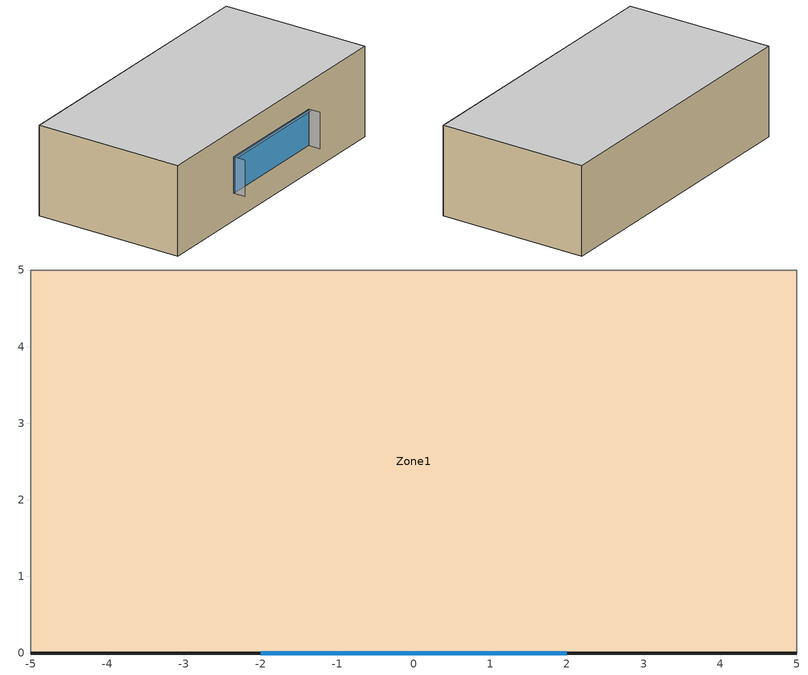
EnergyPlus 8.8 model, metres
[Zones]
Zone1
 floor adiabatic (Project internal floor): 5,5 5,0 -5,0 -5,5 z0
 wall outside (SteelFramed): -5,0 5,0 z0:3
 wall adiabatic (Project partition): 5,0 5,5 -5,5 -5,0 z0:3
 window (GenericWindow): -2,0 2,0 z0.9:2.1
 ceiling adiabatic (Project internal Ceiling): -5,5 -5,0 5,0 5,5 z3
shading: 2,0 2,-0.4 / -2,-0.4 -2,0 z0.9:2.1; 2,0 2,-0.12 -2,-0.12 -2,0 z2.1
[Building]
Building: North Axis {deg}=180; Terrain=Urban; Loads Convergence Tolerance Value=0.04; Temperature Convergence Tolerance Value {deltaC}=0.4; Solar Distribution=FullInteriorAndExteriorWithReflections; Maximum Number of Warmup Days=365; Minimum Number of Warmup Days=6
[SizingPeriod:WeatherFileConditionType] Day of Week for Start Day=Monday; Use Weather File Daylight Saving Period=Yes; Use Weather File Rain and Snow Indicators=Yes
Name | Period Selection
Hot | SummerExtreme
Cold | WinterExtreme
[Site:GroundTemperature:BuildingSurface]
18, 18, 18, 18, 18, 18, 18, 18, 18, 18, 18, 18
[Site:GroundReflectance]
0.2, 0.2, 0.2, 0.2, 0.2, 0.2, 0.2, 0.2, 0.2, 0.2, 0.2, 0.2
[Site:GroundReflectance:SnowModifier]
2, 2
[Material] Thermal Absorptance=0.9
Name | Roughness | Thickness {m} | Conductivity {W/m-K} | Density {kg/m3} | Specific Heat {J/kg-K} | Solar Absorptance | Visible Absorptance
M27Q23 | VeryRough | 0.011 | 0.2 | 235 | 1970 | 0.1 | 0.5
Gypsum Board | MediumSmooth | 0.0159 | 0.16 | 800 | 1090 | 0.7 | 0.7
CeilingTiles | Rough | 0.0008 | 0.056 | 380 | 1000 | 0.7 | 0.7
FloorTile | MediumSmooth | 0.0127 | 0.057 | 700 | 590 | 0.7 | 0.7
OutdoorWall_Stucco | Smooth | 0.01 | 0.6918 | 1858 | 837 | 0.92 | 0.92
[Material:NoMass]
Wall_Insulation: Roughness=Rough; Thermal Resistance {m2-K/W}=2; Thermal Absorptance=0.9; Solar Absorptance=0.7; Visible Absorptance=0.7
[WindowMaterial:SimpleGlazingSystem]
DoublePaneClearWindows: U-Factor {W/m2-K}=3.12; Solar Heat Gain Coefficient=0.765; Visible Transmittance=0.812
[MaterialProperty:PhaseChangeDualCurve]
M27Q23: Hysteresis Method=CurveShift; Temperature Coefficient for Thermal Conductivity {W/m-K2}=0; Latent Heat of Fusion {J/kg}=200000; Liquid State Specific Heat {J/kg-K}=2000; High Temperature Difference of Melting Curve {deltaC}=1; Peak Melting Temperature {C}=24; Low Temperature Difference of Melting Curve {deltaC}=1; Latent Heat of Solidification {J/kg}=200000; Solid State Specific Heat {J/kg-K}=2000; High Temperature Difference of Freezing Curve {deltaC}=1; Peak Freezing Temperature {C}=22; Low Temperature Difference of Freezing Curve {deltaC}=1
[Construction]
GenericWindow: DoublePaneClearWindows
Project partition: Gypsum Board
Project internal floor: FloorTile
Project internal Ceiling: CeilingTiles
SteelFramed: OutdoorWall_Stucco, Wall_Insulation, M27Q23, Gypsum Board
[People]
Office: Zone or ZoneList=Zone1; Number of People Schedule=OCC-SCHED-BldgAvg; Number of People Calculation Method=Area/Person; Zone Floor Area per Person {m2/person}=9.29; Fraction Radiant=0.3; Sensible Heat Fraction=0.55; Activity Level Schedule=ActSchd134; Carbon Dioxide Generation Rate {m3/s-W}=3.82e-08; Enable ASHRAE 55 Comfort Warnings=No; Mean Radiant Temperature Calculation Type=AngleFactor; Surface Name/Angle Factor List=ComfortView; Work Efficiency Schedule=WorkEfficiency; Clothing Insulation Calculation Method=DynamicClothingModelASHRAE55; Air Velocity Schedule=AirVolicity; Thermal Comfort Model 1 Type=Fanger; Thermal Comfort Model 2 Type=AdaptiveASH55; Thermal Comfort Model 3 Type=AdaptiveCEN15251
[Lights]
Office: Zone or ZoneList=Zone1; Schedule=LIT-SCHED-BldgAvg; Design Level Calculation Method=Watts/Area; Watts per Zone Floor Area {W/m2}=9.15; Return Air Fraction=0; Fraction Radiant=0.42; Fraction Visible=0.18
[ElectricEquipment]
Office: Zone or ZoneList=Zone1; Schedule=EQP-SCHED-BldgAvg; Design Level Calculation Method=Watts/Area; Watts per Zone Floor Area {W/m2}=14.43; Fraction Latent=0; Fraction Radiant=0.3; Fraction Lost=0
[HotWaterEquipment]
Office: Zone or ZoneList=Zone1; Schedule=DHW-SCHED-BldgAvg; Design Level Calculation Method=Watts/Person; Power per Person {W/Person}=31.1; Fraction Latent=0.2; Fraction Radiant=0.1; Fraction Lost=0.5
[HeatBalanceSettings:ConductionFiniteDifference]
Difference Scheme=FullyImplicitFirstOrder; Space Discretization Constant=3; Relaxation Factor=1; Inside Face Surface Temperature Convergence Criteria=0.01
[Zone]
Zone1: Type=1; Multiplier=1; Volume {m3}=autocalculate; Floor Area {m2}=autocalculate
[ZoneList]
ZoneList: Zone1
[ZoneInfiltration:DesignFlowRate]
Infiltration: Zone or ZoneList=ZoneList; Schedule=INFIL_SCH_PNNL; Design Flow Rate Calculation Method=AirChanges/Hour; Air Changes per Hour {1/hr}=0.35; Constant Term Coefficient=0; Temperature Term Coefficient=0; Velocity Term Coefficient=0.224; Velocity Squared Term Coefficient=0
[DesignSpecification:OutdoorAir]
SZ DSOA: Outdoor Air Method=Maximum; Outdoor Air Flow per Person {m3/s-person}=0.00944; Outdoor Air Flow per Zone Floor Area {m3/s-m2}=0.0015; Outdoor Air Flow per Zone {m3/s}=0.000188779
[DesignSpecification:ZoneAirDistribution]
ZoneAirDistbrution: Zone Air Distribution Effectiveness in Cooling Mode=1; Zone Air Distribution Effectiveness in Heating Mode=1
[Sizing:Zone]
ZoneList: Zone Cooling Design Supply Air Temperature Input Method=SupplyAirTemperature; Zone Cooling Design Supply Air Temperature {C}=12; Zone Cooling Design Supply Air Temperature Difference {deltaC}=0; Zone Heating Design Supply Air Temperature Input Method=SupplyAirTemperature; Zone Heating Design Supply Air Temperature {C}=35; Zone Heating Design Supply Air Temperature Difference {deltaC}=0; Zone Cooling Design Supply Air Humidity Ratio {kgWater/kgDryAir}=0.0077; Zone Heating Design Supply Air Humidity Ratio {kgWater/kgDryAir}=0.0156; Design Specification Outdoor Air Object=SZ DSOA; Cooling Design Air Flow Method=DesignDay; Cooling Minimum Air Flow Fraction=0; Heating Design Air Flow Method=DesignDay; Design Specification Zone Air Distribution Object=ZoneAirDistbrution
[ZoneControl:Thermostat]
Block1:Zone1 Thermostat: Zone or ZoneList=ZoneList; Control Type Schedule=Zone Control Type Sched; Control 1=Thermostat Dual SP Control
[ThermostatSetpoint:DualSetpoint]
Thermostat Dual SP Control: Heating Setpoint Temperature Schedule=Heating SP Sch; Cooling Setpoint Temperature Schedule=Cooling SP Sch
[ZoneHVAC:IdealLoadsAirSystem]
Block1:Zone1 Ideal Loads Air System: Maximum Heating Supply Air Temperature {C}=50; Minimum Cooling Supply Air Temperature {C}=13; Maximum Heating Supply Air Humidity Ratio {kgWater/kgDryAir}=0.0156; Minimum Cooling Supply Air Humidity Ratio {kgWater/kgDryAir}=0.0077; Heating Limit=NoLimit; Cooling Limit=NoLimit; Dehumidification Control Type=ConstantSensibleHeatRatio; Cooling Sensible Heat Ratio=0.7; Humidification Control Type=None; Design Specification Outdoor Air Object=SZ DSOA; Demand Controlled Ventilation Type=None; Outdoor Air Economizer Type=NoEconomizer; Heat Recovery Type=Sensible; Sensible Heat Recovery Effectiveness=0.7; Latent Heat Recovery Effectiveness=0.65
[Zone equipment]
Zone1: Block1:Zone1 Ideal Loads Air System
[Schedule:Compact]
Zone Control Type Sched: Through: 12/31, For: SummerDesignDay, Until: 24:00, 4, For: WinterDesignDay, Until: 24:00, 4, For: AllOtherDays, Until: 24:00, 4
INFIL_SCH_PNNL: Through: 12/31, For: Weekdays SummerDesignDay, Until: 06:00, 1, Until: 22:00, 0.25, Until: 24:00, 1, For: Saturday WinterDesignDay, Until: 06:00, 1, Until: 18:00, 0.25, Until: 24:00, 1, For: Sunday Holidays AllOtherDays, Until: 24:00, 1
Heating SP Sch: Through: 31 Dec, For: AllDays, Until: 07:00, 18, Until: 18:00, 21, Until 24:00, 18
Cooling SP Sch: Through: 31 Dec, For: AllDays, Until: 06:00, 27, Until 18:00, 24, Until: 24:00, 27
WorkEfficiency: Through: 12/31, For: AllDays, Until: 24:00, 0
AirVolicity: Through: 12/31, For: AllDays, Until: 24:00, 0.2
OCC-SCHED-BldgAvg: Through: 12/31, For: Weekdays SummerDesignDay, Until:  4:00, 0, Until:  5:00, 0.05, Until:  6:00, 0.1, Until:  7:00, 0.25, Until: 11:00, 0.65, Until: 13:00, 0.6, Until: 17:00, 0.65, Until: 18:00, 0.4, Until: 19:00, 0.25, Until: 20:00, 0.1, Until: 23:00, 0.05, Until: 24:00, 0, For: Saturday, Until:  6:00, 0, Until:  7:00, 0.05, Until: 17:00, 0.15, Until: 20:00, 0.05, Until: 24:00, 0, For: Sunday Holidays WinterDesignDay AllOtherDays, Until:  7:00, 0, Until: 20:00, 0.05, Until: 24:00, 0
LIT-SCHED-BldgAvg: Through: 12/31, For: Weekdays SummerDesignDay, Until:  4:00, 0.05, Until:  5:00, 0.1, Until:  6:00, 0.2, Until:  7:00, 0.4, Until:  8:00, 0.7, Until:  9:00, 0.8, Until:  17:00, 0.85, Until:  18:00, 0.8, Until:  19:00, 0.35, Until: 24:00, 0.1, For: Saturday, Until:  5:00, 0.05, Until:  6:00, 0.1, Until:  7:00, 0.15, Until:  9:00, 0.21, Until: 14:00, 0.25, Until: 17:00, 0.2, Until: 18:00, 0.15, Until: 24:00, 0.1, For: Sunday Holidays WinterDesignDay AllOtherDays, Until:  5:00, 0.05, Until:  7:00, 0.1, Until:  17:00, 0.15, Until:  20:00, 0.1, Until:  24:00, 0.05
EQP-SCHED-BldgAvg: Through: 12/31, For: Weekdays SummerDesignDay, Until:  5:00, 0.15, Until:  6:00, 0.2, Until:  7:00, 0.35, Until:  8:00, 0.6, Until: 16:00, 0.7, Until: 17:00, 0.65, Until: 18:00, 0.45, Until: 19:00, 0.3, Until: 21:00, 0.2, Until: 24:00, 0.15, For: Saturday, Until:  7:00, 0.15, Until:  8:00, 0.2, Until: 14:00, 0.25, Until: 17:00, 0.2, Until: 24:00, 0.15, For: Sunday Holidays WinterDesignDay AllOtherDays, Until:  7:00, 0.15, Until: 17:00, 0.2, Until: 24:00, 0.15
DHW-SCHED-BldgAvg: Through: 12/31, For: Weekdays SummerDesignDay, Until:  4:00, 0, Until:  6:00, 0.1, Until: 10:00, 0.5, Until: 11:00, 0.7, Until: 13:00, 0.9, Until: 15:00, 0.5, Until: 16:00, 0.7, Until: 19:00, 0.5, Until: 23:00, 0.1, Until: 24:00, 0, For: Saturday, Until:  6:00, 0, Until:  7:00, 0.1, Until: 17:00, 0.2, Until: 20:00, 0.1, Until: 24:00, 0, For: Sunday Holidays WinterDesignDay AllOtherDays, Until:  7:00, 0, Until: 20:00, 0.1, Until: 24:00, 0
ActSchd134: Through: 12/31, For: Alldays, Until: 24:00, 134
